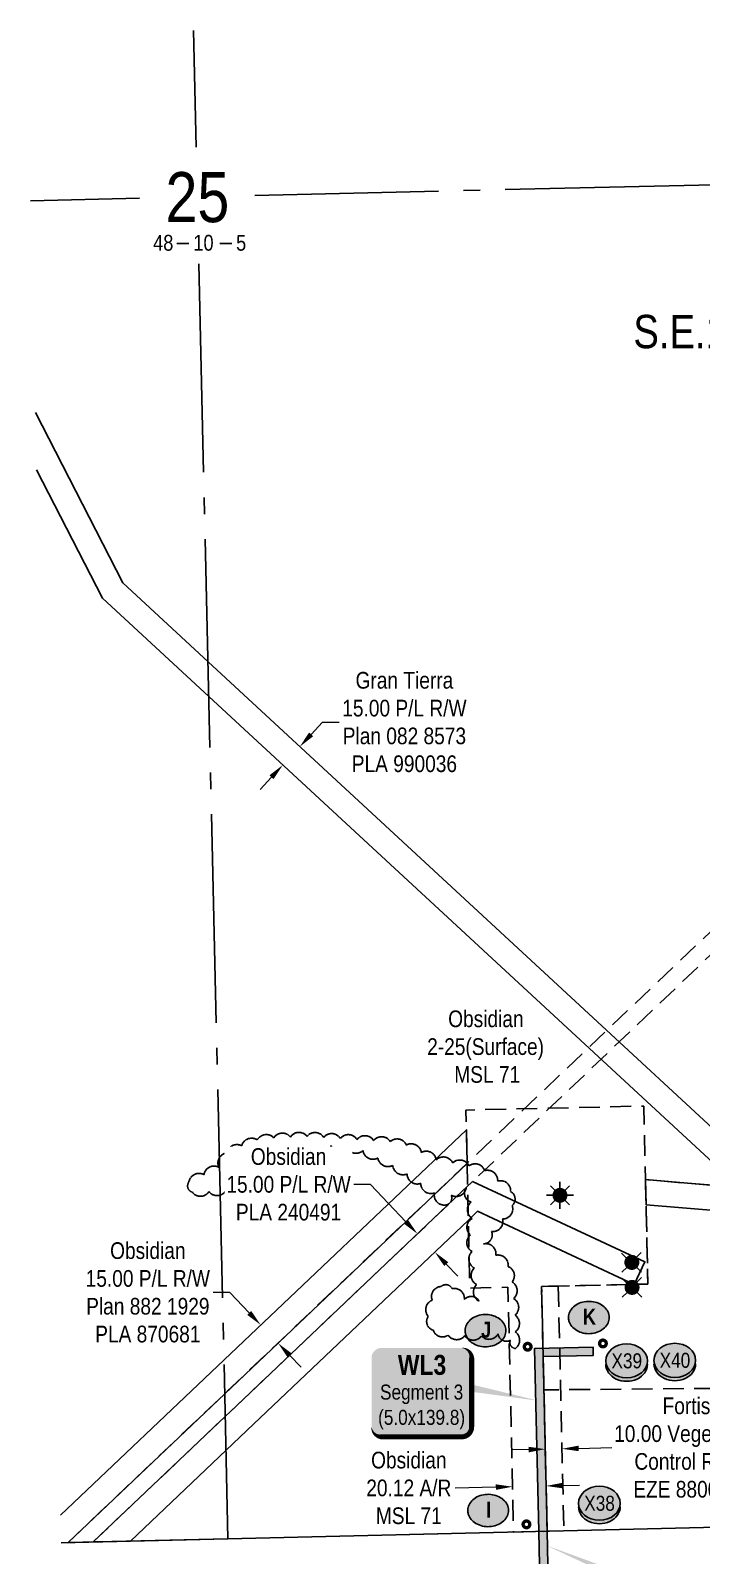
# Model space of a CAD drawing. Extents: x 610781 to 621788, y 5887608 to 5892675.
# Drawn here: x 611513 to 611915, y 5891740 to 5892654 of the extents above; entities that cross this region are included whole.
import ezdxf
from ezdxf.enums import TextEntityAlignment as Align

# ---------------------------------------------------------------- set-up
doc = ezdxf.new("R2010")
doc.units = 0
doc.header["$LTSCALE"] = 5
doc.header["$PDSIZE"] = -1.5
for name, pattern in [('0', [1, 1, 0]), ('foc-ACCESSROAD', [3.75, 2.5, -1.25]), ('foc-FLOWLINE', [3.75, 2.5, -1.25]), ('foc-QUARTERLINE', [33, 25, -3, 2, -3])]:
    doc.linetypes.add(name, pattern=pattern)
doc.layers.get('Defpoints').update_dxf_attribs({"color": 9})
for name, color, linetype in [('10', 1, 'Continuous'), ('9', 3, 'Continuous'), ('AS-TELUS', 224, 'foc-TEL'), ('C-FLOWLINE', 13, 'foc-FLOWLINE'), ('C-RW', 13, 'Continuous'), ('C-SYMBOL', 7, 'Continuous'), ('C-WS', 13, 'foc-ACCESSROAD'), ('C-WS-S', 13, 'Continuous'), ('CG-NOTES', 7, 'Continuous'), ('F-EZE', 190, 'foc-FLOWLINE'), ('F-RW', 190, 'Continuous'), ('L-MON', 1, 'Continuous'), ('L-SEC', 7, 'Continuous'), ('L-SECLBL', 7, 'Continuous'), ('L-SECQ', 8, 'foc-QUARTERLINE'), ('P-CROSSINGS', 250, 'Continuous'), ('P-TEMP-BLOCKS', 250, 'Continuous'), ('P-TEMP-H', 41, 'Continuous'), ('P-TEMP_WORKSPACE', 46, 'Continuous'), ('P-WORKAREA-COUNTY-H1', 71, 'Continuous'), ('P-WORKAREA-COUNTY1', 104, 'Continuous'), ('T-BUSH', 110, '0')]:
    doc.layers.add(name, color=color, linetype=linetype)
for name, color, linetype, lineweight in [('C-AR-T', 13, 'Continuous', 9), ('C-RW-T', 13, 'Continuous', 9), ('C-WS-T', 13, 'Continuous', 9), ('F-EZE-T', 190, 'Continuous', 9), ('F-RW-T', 190, 'Continuous', 9)]:
    doc.layers.add(name, color=color, linetype=linetype, lineweight=lineweight)
doc.styles.add('175L', font='ARIALN.TTF', dxfattribs={"height": 20})
doc.styles.add('80', font='ARIALN.TTF', dxfattribs={"height": 10})
doc.styles.add('80CG', font='ARIALN.TTF', dxfattribs={"height": 10})
doc.styles.add('80L', font='ARIALN.TTF', dxfattribs={"height": 10})
doc.styles.add('BOLD', font='ARIALNB.TTF')
doc.styles.add('Crossing', font='ARIALN.TTF', dxfattribs={"height": 10})
doc.styles.add('foc-LtypeFont', font='ARIALN.TTF', dxfattribs={"height": 7.35})
doc.styles.add('SIMPLEX', font='ARIALN.TTF')
doc.linetypes.add('foc-TEL', pattern='A,2,-1,["T",foc-LtypeFont,S=0.2,R=0,X=-0.425,Y=-0.75],-1.24,8', length=12.24)
doc.linetypes.add('foc-TEL-NOLINE', pattern='A,0,-2,["T",foc-LtypeFont,S=0.2,R=0,X=-0.425,Y=-0.75],-10.24', length=12.24)
doc.dimstyles.new('Compass 5 000', dxfattribs={"dimscale": 5, "dimtxt": 9, "dimasz": 2, "dimexe": 0.2, "dimexo": 0.0625, "dimgap": 0.5, "dimtad": 0, "dimtih": 1, "dimtoh": 1, "dimzin": 0, "dimdsep": 46, "dimtxsty": '80CG', "dimcen": 0.1, "dimse1": 1, "dimse2": 1, "dimclrd": 256, "dimclrt": 256, "dimaunit": 1, "dimadec": 4, "dimazin": 0, "dimtfac": 0.06, "dimtofl": 0, "dimtmove": 0, "dimatfit": 1, "dimfxl": 0.2, "dimtolj": 1, "dimtzin": 0, "dimlwd": -1, "dimarcsym": 0})

# ---------------------------------------------------------------- blocks, each defined once
blk = doc.blocks.new('*D81')
at = {"layer": 'Defpoints', "color": 0, "transparency": 16777216}
for p in [(611832.22, 5891694.46), (611825.32, 5891564.68), (611835.32, 5891564.92)]:
    blk.add_point(p, dxfattribs=at)
at = {"layer": 'F-EZE-T', "transparency": 16777216}
for p, q in [((611812.22, 5891693.98), (611802.22, 5891693.74)), ((611842.22, 5891694.69), (611852.22, 5891694.93))]:
    blk.add_line(p, q, dxfattribs=at)
for points in [[(611812.18, 5891695.64), (611812.26, 5891692.31), (611822.22, 5891694.22)], [(611842.18, 5891696.36), (611842.26, 5891693.03), (611832.22, 5891694.46)]]:
    blk.add_solid(points, dxfattribs=at)
at = {"layer": 'F-EZE-T', "transparency": 16777216, "insert": (611724.29, 5891693.74), "char_height": 10, "attachment_point": 5, "style": '80CG'}
blk.add_mtext('\\A1;Fortis\\P10.00 Vegetation Control R/W\\PEZE 880082', dxfattribs=at)
blk = doc.blocks.new('L-SECLBL')
at = {"layer": '9', "color": 7}
for p, q in [((-5.08, -27.83), (-12.29, -27.83)), ((20.7, -27.83), (13.5, -27.83))]:
    blk.add_line(p, q, dxfattribs=at)
at = {"layer": '10', "color": 2, "style": 'SIMPLEX'}
blk.add_attdef('SEC', text='', height=30, dxfattribs=at).set_placement((0, 0), align=Align.MIDDLE)
at = {"layer": '10', "color": 5, "style": '80L'}
blk.add_attdef('TWP', text='', height=9.5, dxfattribs=at).set_placement((-14.43, -27.37), align=Align.MIDDLE_RIGHT)
blk.add_attdef('RGE', text='', height=9.5, dxfattribs=at).set_placement((3.62, -27.37), align=Align.MIDDLE_CENTER)
blk.add_attdef('MER', text='', height=9.5, dxfattribs=at).set_placement((23.17, -27.37), align=Align.MIDDLE_LEFT)
blk = doc.blocks.new('*D174')
at = {"layer": 'C-AR-T', "transparency": 16777216}
for p, q in [((611791.5, 5891780.91), (611767.09, 5891780.35)), ((611831.62, 5891781.83), (611841.62, 5891782.06))]:
    blk.add_line(p, q, dxfattribs=at)
for points in [[(611791.46, 5891782.57), (611791.54, 5891779.24), (611801.5, 5891781.14)], [(611831.58, 5891783.49), (611831.66, 5891780.16), (611821.62, 5891781.6)]]:
    blk.add_solid(points, dxfattribs=at)
at = {"layer": 'Defpoints', "color": 0, "transparency": 16777216}
for p in [(611801.42, 5891784.75), (611821.54, 5891785.21), (611801.5, 5891781.14)]:
    blk.add_point(p, dxfattribs=at)
at = {"layer": 'C-AR-T', "transparency": 16777216, "insert": (611739.36, 5891780.35), "char_height": 10, "attachment_point": 5, "style": '80CG', "bg_fill": 3, "box_fill_scale": 1.1, "bg_fill_color": 256, "bg_fill_true_color": 13158600, "bg_fill_transparency": 0}
blk.add_mtext('\\A1;Obsidian\\P20.12 A/R\\PMSL 71', dxfattribs=at)
blk = doc.blocks.new('*D175')
at = {"layer": 'C-RW-T', "transparency": 16777216}
for p, q in [((611716.4, 5891962.31), (611706.4, 5891962.31)), ((611737.65, 5891939.95), (611716.4, 5891962.31)), ((611761.77, 5891914.58), (611768.66, 5891907.33))]:
    blk.add_line(p, q, dxfattribs=at)
for points in [[(611738.86, 5891941.1), (611736.44, 5891938.81), (611744.54, 5891932.71)], [(611762.98, 5891915.72), (611760.56, 5891913.43), (611754.88, 5891921.82)]]:
    blk.add_solid(points, dxfattribs=at)
at = {"layer": 'Defpoints', "color": 0, "transparency": 16777216}
for p in [(611744.54, 5891932.71), (611597.2, 5891792.66), (611607.54, 5891781.78)]:
    blk.add_point(p, dxfattribs=at)
at = {"layer": 'C-RW-T', "transparency": 16777216, "insert": (611667.31, 5891962.31), "char_height": 10, "attachment_point": 5, "style": '80CG', "bg_fill": 3, "box_fill_scale": 1.1, "bg_fill_color": 256, "bg_fill_true_color": 13158600, "bg_fill_transparency": 0}
blk.add_mtext('\\A1;Obsidian\\P15.00 P/L R/W\\PPLA 240491', dxfattribs=at)
blk = doc.blocks.new('*D177')
at = {"layer": 'C-RW-T', "transparency": 16777216}
for p, q in [((611632.09, 5891897.58), (611622.09, 5891897.58)), ((611643.77, 5891885.3), (611632.09, 5891897.58)), ((611667.89, 5891859.95), (611674.78, 5891852.7))]:
    blk.add_line(p, q, dxfattribs=at)
for points in [[(611644.97, 5891886.45), (611642.56, 5891884.15), (611650.66, 5891878.06)], [(611669.1, 5891861.1), (611666.68, 5891858.8), (611661, 5891867.19)]]:
    blk.add_solid(points, dxfattribs=at)
at = {"layer": 'Defpoints', "color": 0, "transparency": 16777216}
for p in [(611650.66, 5891878.06), (611598.04, 5891828), (611608.38, 5891817.13)]:
    blk.add_point(p, dxfattribs=at)
at = {"layer": 'C-RW-T', "transparency": 16777216, "insert": (611583, 5891897.58), "char_height": 10, "attachment_point": 5, "style": '80CG'}
blk.add_mtext('\\A1;Obsidian\\P15.00 P/L R/W\\PPlan 882 1929\\PPLA 870681', dxfattribs=at)
blk = doc.blocks.new('*D179')
at = {"layer": 'Defpoints', "color": 0, "transparency": 16777216}
for p in [(611820.82, 5891816.94), (611830.82, 5891817.17), (611831.12, 5891803.87)]:
    blk.add_point(p, dxfattribs=at)
at = {"layer": 'F-EZE-T', "transparency": 16777216}
for p, q in [((611811.12, 5891803.41), (611801.13, 5891803.18)), ((611841.12, 5891804.1), (611860.9, 5891804.55))]:
    blk.add_line(p, q, dxfattribs=at)
for points in [[(611811.08, 5891805.08), (611811.16, 5891801.74), (611821.12, 5891803.64)], [(611841.08, 5891805.76), (611841.16, 5891802.43), (611831.12, 5891803.87)]]:
    blk.add_solid(points, dxfattribs=at)
at = {"layer": 'F-EZE-T', "transparency": 16777216, "insert": (611905.7, 5891804.55), "char_height": 10, "attachment_point": 5, "style": '80CG', "bg_fill": 3, "box_fill_scale": 1.1, "bg_fill_color": 256, "bg_fill_true_color": 13158600, "bg_fill_transparency": 0}
blk.add_mtext('\\A1;Fortis\\P10.00 Vegetation\\PControl R/W\\PEZE 880081', dxfattribs=at)
blk = doc.blocks.new('*D183')
at = {"layer": 'Defpoints', "color": 0, "transparency": 16777216}
for p in [(611674.06, 5892224.74), (611674.48, 5892224.36), (611664.3, 5892213.35)]:
    blk.add_point(p, dxfattribs=at)
at = {"layer": 'F-RW-T', "transparency": 16777216}
for p, q in [((611680.85, 5892232.09), (611687.64, 5892239.43)), ((611687.64, 5892239.43), (611697.64, 5892239.43)), ((611657.09, 5892206.39), (611650.3, 5892199.05))]:
    blk.add_line(p, q, dxfattribs=at)
for points in [[(611679.62, 5892233.22), (611682.07, 5892230.96), (611674.06, 5892224.74)], [(611655.87, 5892207.53), (611658.31, 5892205.26), (611663.88, 5892213.74)]]:
    blk.add_solid(points, dxfattribs=at)
at = {"layer": 'F-RW-T', "transparency": 16777216, "insert": (611736.72, 5892239.43), "char_height": 10, "attachment_point": 5, "style": '80CG'}
blk.add_mtext('\\A1;Gran Tierra\\P15.00 P/L R/W\\PPlan 082 8573\\PPLA 990036', dxfattribs=at)
blk = doc.blocks.new('GAS')
h = blk.add_hatch(color=255)
h.dxf.hatch_style = 1
edge = h.paths.add_edge_path()
edge.add_arc((0, 0), 0.9, 0, 360)
for p, q in [((-0.81, 0), (-1.62, 0)), ((-0.57, 0.57), (-1.14, 1.14)), ((0, 0.81), (0, 1.62)), ((0.57, 0.57), (1.14, 1.14)), ((1.62, 0), (0.81, 0)), ((-0.57, -0.57), (-1.14, -1.14)), ((0, -0.81), (0, -1.62)), ((1.14, -1.14), (0.57, -0.57))]:
    blk.add_line(p, q)
blk.add_circle((0, 0), 0.8)
blk = doc.blocks.new('WC')
at = {"layer": 'L-MON'}
h = blk.add_hatch(color=255, dxfattribs=at)
h.dxf.hatch_style = 1
edge = h.paths.add_edge_path()
edge.add_arc((0, 0), 0.9, 0, 360)
at = {"layer": 'L-MON', "color": 240, "flags": 128}
for points in [[(-0.62, 0.5), (-1.23, 1.12)], [(0.52, 0.61), (1.13, 1.21)], [(-1.18, -1.18), (-0.56, -0.57)], [(1.16, -1.18), (0.56, -0.57)]]:
    blk.add_lwpolyline(points, dxfattribs=at)
at = {"layer": 'L-MON', "color": 240}
for radius in [0.8, 0.373]:
    blk.add_circle((0, 0), radius, dxfattribs=at)
blk = doc.blocks.new('AA')
at = {"const_width": 4}
blk.add_lwpolyline([(-1, 0, 1), (1, 0, 1)], format="xyb", close=True, dxfattribs=at)
blk.add_circle((0, 0), 2)
blk = doc.blocks.new('Route_Letters')
h = blk.add_hatch(color=255)
h.dxf.hatch_style = 1
edge = h.paths.add_edge_path()
edge.add_ellipse((-0.12, 0.46), major_axis=(-11.97, 0), ratio=0.789318, start_angle=0, end_angle=360)
at = {"color": 5}
blk.add_open_spline([(-12.34, 0.46), (-12.34, -0.25), (-12.24, -0.97), (-11.72, -2.79), (-11.14, -3.88), (-9.56, -5.81), (-8.54, -6.66), (-6.22, -8.02), (-4.9, -8.54), (-2.12, -9.17), (-0.66, -9.3), (2.22, -9.13), (3.64, -8.84), (6.27, -7.89), (7.48, -7.22), (9.54, -5.6), (10.38, -4.64), (11.6, -2.54), (11.97, -1.4), (12.18, 0.91), (12.02, 2.08), (11.2, 4.3), (10.54, 5.35), (8.8, 7.2), (7.72, 7.99), (5.29, 9.24), (3.93, 9.68), (1.11, 10.18), (-0.35, 10.23), (-3.22, 9.91), (-4.61, 9.55), (-7.16, 8.47), (-8.32, 7.75), (-10.24, 6.02), (-11, 5.02), (-12.05, 2.86), (-12.32, 1.7), (-12.34, 0.52), (-12.34, 0.49), (-12.34, 0.46)], degree=3, knots=[0, 0, 0, 0, 0.219529, 0.219529, 0.575727, 0.575727, 0.931924, 0.931924, 1.288121, 1.288121, 1.644318, 1.644318, 2.000515, 2.000515, 2.356712, 2.356712, 2.712909, 2.712909, 3.069107, 3.069107, 3.425304, 3.425304, 3.781501, 3.781501, 4.137698, 4.137698, 4.493895, 4.493895, 4.850092, 4.850092, 5.20629, 5.20629, 5.562487, 5.562487, 5.918684, 5.918684, 6.274881, 6.274881, 6.283185, 6.283185, 6.283185, 6.283185], dxfattribs=at)
at = {"color": 14, "style": 'BOLD'}
blk.add_attdef('A', text='', height=9.5, dxfattribs=at).set_placement((0.22, 0.98), align=Align.MIDDLE)
blk = doc.blocks.new('xing2')
h = blk.add_hatch(color=50)
h.dxf.hatch_style = 1
edge = h.paths.add_edge_path()
edge.add_ellipse((0, 0), major_axis=(-12.5, 0), ratio=0.816297, start_angle=0, end_angle=360)
h = blk.add_hatch(color=250)
h.dxf.hatch_style = 1
edge = h.paths.add_edge_path()
edge.add_ellipse((0, -2.05), major_axis=(-12.5, 0), ratio=0.816297, start_angle=0, end_angle=180)
edge.add_line((12.5, -2.05), (12.5, 0))
edge.add_ellipse((0, 0), major_axis=(-12.5, 0), ratio=0.816297, start_angle=0, end_angle=180, ccw=False)
edge.add_line((-12.5, 0), (-12.5, -2.05))
at = {"color": 250}
blk.add_ellipse((0, 0), major_axis=(-12.5, 0), ratio=0.816297, dxfattribs=at)
blk.add_ellipse((0, -2.05), major_axis=(-12.5, 0), ratio=0.816297, start_param=0, end_param=3.141593, dxfattribs=at)
at = {"color": 250, "style": 'Crossing'}
blk.add_attdef('CROSSING', text='', height=9, dxfattribs=at).set_placement((0.09, 0.02), align=Align.MIDDLE_CENTER)
at = {"color": 250, "style": 'Crossing', "flags": 1}
for tag, p in [('OWNER', (0.09, -12.49)), ('DESCRIPTION', (0.09, -25.77)), ('LOCATION', (0.09, -39.3)), ('DWG_REF', (0.09, -52.84))]:
    blk.add_attdef(tag, text='', height=9, dxfattribs=at).set_placement(p, align=Align.MIDDLE_CENTER)
blk = doc.blocks.new('*U199')
h = blk.add_hatch(color=191)
edge = h.paths.add_edge_path()
edge.add_line((-24, -34.83), (24, -34.83))
edge.add_arc((24, -28.83), 6, 270, 360)
edge.add_line((30, -28.83), (30, 12.5))
edge.add_arc((24, 12.5), 6, 0, 90)
edge.add_line((24, 18.5), (-24, 18.5))
edge.add_arc((-24, 12.5), 6, 90, 180)
edge.add_line((-30, 12.5), (-30, -28.83))
edge.add_arc((-24, -28.83), 6, 180, 270)
at = {"color": 250, "flags": 128}
blk.add_lwpolyline([(-24, -34.83, 3, 3, 0), (24, -34.83, 3, 3, 0.414214), (30, -28.83, 3, 3, 0), (30, 12.5, 3, 0, 0.414214), (24, 18.5, 0, 0, 0), (-24, 18.5, 0, 0, 0.414214), (-30, 12.5, 0, 0, 0), (-30, -28.83, 0, 3, 0.414214)], format="xyseb", close=True, dxfattribs=at)
at = {"flags": 128}
blk.add_lwpolyline([(70.51, -13.25, 0, 7.5, 0), (0, 0, 0, 0, 0)], format="xyseb", dxfattribs=at)
at = {"color": 250}
for tag, p, height, style in [('TEMP_AREA_W1_001', (-9.21, 2.24), 12, 'BOLD'), ('ENTER_TEXT_001', (-30.66, -12.47), 9, '80')]:
    blk.add_attdef(tag, p, '', height=height, dxfattribs=dict(at, style=style))
blk = doc.blocks.new('*U200')
h = blk.add_hatch(color=71)
edge = h.paths.add_edge_path()
edge.add_line((-24, -32.69), (24, -32.69))
edge.add_arc((24, -26.69), 6, 270, 360)
edge.add_line((30, -26.69), (30, 12.5))
edge.add_arc((24, 12.5), 6, 0, 90)
edge.add_line((24, 18.5), (-24, 18.5))
edge.add_arc((-24, 12.5), 6, 90, 180)
edge.add_line((-30, 12.5), (-30, -26.69))
edge.add_arc((-24, -26.69), 6, 180, 270)
at = {"flags": 128}
blk.add_lwpolyline([(-80.71, 33.5, 0, 7.5, 0), (0, 0, 0, 0, 0)], format="xyseb", dxfattribs=at)
at = {"color": 250, "flags": 128}
blk.add_lwpolyline([(-24, -32.69, 3, 3, 0), (24, -32.69, 3, 3, 0.414214), (30, -26.69, 3, 3, 0), (30, 12.5, 3, 0, 0.414214), (24, 18.5, 0, 0, 0), (-24, 18.5, 0, 0, 0.414214), (-30, 12.5, 0, 0, 0), (-30, -26.69, 0, 3, 0.414214)], format="xyseb", close=True, dxfattribs=at)
at = {"color": 250}
for tag, p, height, style in [('TEMP_AREA_W1_001', (-9.21, 2.24), 12, 'BOLD'), ('ENTER_TEXT_001', (-30.66, -12.47), 9, '80')]:
    blk.add_attdef(tag, p, '', height=height, dxfattribs=dict(at, style=style))

msp = doc.modelspace()

# ---------------------------------------------------------------- hatches: boundary and pattern name
at = {"layer": 'P-TEMP-H'}
h = msp.add_hatch(color=256, dxfattribs=at)
h.dxf.hatch_style = 1
h.paths.add_polyline_path([(611822.247, 5891754.433), (611817.25, 5891754.314), (611814.737, 5891864.059), (611849.726, 5891864.861), (611849.84, 5891859.864), (611819.848, 5891859.177)])
at = {"layer": 'P-WORKAREA-COUNTY-H1'}
h = msp.add_hatch(color=256, dxfattribs=at)
h.dxf.hatch_style = 1
h.paths.add_polyline_path([(611817.25, 5891754.314), (611822.247, 5891754.433), (611822.594, 5891734.327), (611817.597, 5891734.208)])

# ---------------------------------------------------------------- linework, layer by layer
at = {"layer": 'AS-TELUS', "linetype": 'foc-TEL-NOLINE', "flags": 128}
msp.add_lwpolyline([(611535.218, 5891747.652), (611631.027, 5891749.879), (612435.45, 5891769.036), (612455.61, 5891769.537), (613259.843, 5891789.559), (613359.695, 5891791.906)], dxfattribs=at)
at = {"layer": 'C-FLOWLINE', "flags": 128}
msp.add_lwpolyline([(611550.143, 5891747.945), (611550.207, 5891748.012), (611774.59, 5891961.265), (612160.477, 5892328.798), (612160.163, 5892342.381), (611774.295, 5891975.055), (611535.137, 5891747.586)], dxfattribs=at)
at = {"layer": 'C-RW'}
msp.add_lwpolyline([(611530.708, 5891764.031), (611628.642, 5891857.131), (611773.835, 5891995.116), (611774.299, 5891974.874), (611629.105, 5891836.89), (611535.218, 5891747.652), (611531.084, 5891747.553)], dxfattribs=at)
for points in [[(612148.131, 5891942.734), (612382.197, 5891923.05), (612431.944, 5891924.324), (612432.288, 5891909.338), (612381.762, 5891908.044), (612134.797, 5891928.812), (612115.564, 5891930.43), (612096.332, 5891932.045), (612074.78, 5891933.859), (612055.55, 5891935.477), (611976.052, 5891942.161), (611951.73, 5891944.207), (611881.517, 5891950.111), (611881.172, 5891965.186), (611933.826, 5891960.757), (611958.148, 5891958.712), (612068.883, 5891949.399), (612088.113, 5891947.782), (612109.666, 5891945.967), (612128.899, 5891944.352), (612148.131, 5891942.734)], [(611777.596, 5891964.122), (611880.776, 5891915.94), (611874.364, 5891902.404), (611780.528, 5891946.204), (611775.024, 5891940.973), (611646.381, 5891818.721), (611629.878, 5891803.032), (611572.571, 5891748.548), (611550.207, 5891748.012), (611629.415, 5891823.3), (611636.041, 5891829.6), (611774.59, 5891961.265), (611777.596, 5891964.122)]]:
    msp.add_lwpolyline(points, close=True, dxfattribs=at)
at = {"layer": 'C-WS', "flags": 128}
for points in [[(611881.172, 5891965.186), (611881.517, 5891950.111), (611882.605, 5891902.608), (611828.889, 5891901.377), (611818.887, 5891901.148), (611822.247, 5891754.433), (611802.122, 5891753.954), (611798.762, 5891900.688), (611775.895, 5891900.164), (611774.299, 5891974.875), (611773.835, 5891995.116), (611773.451, 5892006.875), (611880.162, 5892009.319), (611881.172, 5891965.186)], [(611928.455, 5891946.164), (611929.381, 5891840.134), (611830.312, 5891839.27), (611820.306, 5891839.182), (611818.887, 5891901.148), (611828.889, 5891901.377), (611874.352, 5891902.417), (611882.605, 5891902.608), (611881.517, 5891950.111), (611881.172, 5891965.186), (611928.324, 5891961.22), (611928.455, 5891946.164)]]:
    msp.add_lwpolyline(points, close=True, dxfattribs=at)
at = {"layer": 'F-EZE', "flags": 128}
msp.add_lwpolyline([(611828.889, 5891901.377), (611832.25, 5891754.671), (611822.247, 5891754.433), (611818.887, 5891901.148), (611828.889, 5891901.377)], close=True, dxfattribs=at)
at = {"layer": 'F-RW'}
msp.add_lwpolyline([(611515.617, 5892424.979), (611567.997, 5892322.857), (611619.084, 5892275.599), (611947.882, 5891971.438), (611961.988, 5891958.389), (611979.878, 5891941.839), (612023.237, 5891901.73), (612034.256, 5891891.537), (612046.597, 5891880.121), (612057.605, 5891869.937), (612047.233, 5891859.107), (612036.224, 5891869.29), (612023.884, 5891880.706), (612012.865, 5891890.898), (611955.59, 5891943.882), (611937.7, 5891960.432), (611619.56, 5892254.733), (611555.867, 5892313.653), (611516.402, 5892390.595)], dxfattribs=at)
at = {"layer": 'L-SEC'}
msp.add_lwpolyline([(611531.086, 5891747.489), (611631.005, 5891749.879), (612435.423, 5891769.036)], dxfattribs=at)
at = {"layer": 'L-SECQ'}
for p, q in [((611610.349, 5892653.987), (611611.947, 5892584.106)), ((612416.99, 5892573.225), (611647.204, 5892555.11)), ((611577.995, 5892553.481), (611512.718, 5892551.945)), ((611613.547, 5892514.124), (611631.027, 5891749.879))]:
    msp.add_line(p, q, dxfattribs=at)
at = {"layer": 'P-TEMP_WORKSPACE', "flags": 128}
msp.add_lwpolyline([(611822.247, 5891754.433), (611817.25, 5891754.314), (611814.737, 5891864.059), (611849.726, 5891864.861), (611849.84, 5891859.864), (611819.848, 5891859.177)], close=True, dxfattribs=at)
at = {"layer": 'P-WORKAREA-COUNTY1', "flags": 128}
msp.add_lwpolyline([(611817.25, 5891754.314), (611822.247, 5891754.433), (611822.594, 5891734.327), (611817.597, 5891734.208)], close=True, dxfattribs=at)
at = {"layer": 'T-BUSH', "flags": 128}
msp.add_lwpolyline([(611803.185, 5891863.983, 0.5205671), (611803.108, 5891873.979, 0.5205671), (611803.012, 5891883.974, 0.5205671), (611802.12, 5891893.93, 0.5205671), (611801.229, 5891903.886, 0.5205671), (611798.816, 5891913.097, 0.5205671), (611791.492, 5891919.9, 0.5205671), (611784.169, 5891926.704, 0.5205671), (611788.968, 5891934.115, 0.5205671), (611795.573, 5891941.618, 0.5205671), (611801.282, 5891949.615, 0.5205671), (611800.375, 5891958.042, 0.5205671), (611792.593, 5891964.316, 0.5205671), (611784.811, 5891970.59, 0.5205671), (611775.426, 5891973.379, 0.5205671), (611765.598, 5891975.205, 0.5205671), (611755.784, 5891977.075, 0.5205671), (611746.823, 5891981.503, 0.5205671), (611737.861, 5891985.931, 0.5205671), (611728.267, 5891987.995, 0.5205671), (611718.291, 5891988.626, 0.5205671), (611708.315, 5891989.257, 0.5205671), (611698.339, 5891989.888, 0.5205671), (611688.363, 5891990.519, 0.5205671), (611678.387, 5891991.15, 0.5205671), (611668.402, 5891990.708, 0.5205671), (611658.417, 5891990.236, 0.5205671), (611648.595, 5891988.975, 0.5205671), (611639.241, 5891985.45, 0.5205671), (611630.497, 5891981.217, 0.5205671), (611625.583, 5891972.534, 0.5205671), (611616.59, 5891968.169, 0.5205671), (611607.598, 5891963.803, 0.5205671), (611609.676, 5891957.631, 0.5205671), (611619.665, 5891958.012, 0.5205671), (611629.653, 5891958.394, 0.5205671), (611639.642, 5891958.776, 0.5205671), (611648.867, 5891962.509, 0.5205671), (611658.033, 5891966.497, 0.5205671), (611667.485, 5891969.735, 0.5205671), (611676.652, 5891973.482, 0.5205671), (611684.608, 5891979.534, 0.5205671), (611692.563, 5891985.587, 0.5205671), (611702.118, 5891984.714, 0.5205671), (611711.864, 5891982.59, 0.5205671), (611720.826, 5891978.163, 0.5205671), (611729.788, 5891973.736, 0.5205671), (611738.349, 5891968.628, 0.5205671), (611746.553, 5891962.918, 0.5205671), (611754.758, 5891957.208, 0.5205671), (611761.339, 5891949.992, 0.5205671), (611764.744, 5891955.881, 0.5205671), (611773.738, 5891960.244, 0.5205671), (611776.693, 5891951.78, 0.5205671), (611777.333, 5891941.959, 0.5205671), (611776.209, 5891932.026, 0.5205671), (611777.253, 5891922.122, 0.5205671), (611778.632, 5891912.221, 0.5205671), (611780.011, 5891902.32, 0.5205671), (611781.39, 5891892.42, 0.5205671), (611772.631, 5891893.372, 0.5205671), (611765.338, 5891899.772, 0.5205671), (611758.834, 5891901.168, 0.5205671), (611753.385, 5891892.952, 0.5205671), (611751.011, 5891883.242, 0.5205671), (611754.094, 5891874.894, 0.5205671), (611762.908, 5891872.035, 0.5205671), (611772.898, 5891871.682, 0.5205671), (611782.882, 5891871.463, 0.5205671), (611792.798, 5891872.726, 0.5205671), (611800.241, 5891868.904, 0.5205671)], format="xyb", close=True, dxfattribs=at)

# ---------------------------------------------------------------- block references
at = {"layer": 'C-WS-S', "xscale": 4.998057249999973, "yscale": 4.998057249999973, "zscale": 4.998057249999973}
msp.add_blockref('GAS', (611829.927, 5891955.796), dxfattribs=at)
at = {"layer": 'CG-NOTES', "color": 1, "xscale": 0.999609, "yscale": 0.999609, "zscale": 0.999609}
for p, values in [((611847.346, 5891882.085), {'A': 'K'}), ((611785.425, 5891874.216), {'A': 'J'}), ((611786.988, 5891766.419), {'A': 'I'})]:
    msp.add_blockref('Route_Letters', p, dxfattribs=at).add_auto_attribs(values)
for p in [(611810.563, 5891865.049), (611855.653, 5891866.998), (611809.849, 5891758.553)]:
    msp.add_blockref('AA', p, dxfattribs=at)
at = {"layer": 'L-MON', "color": 1, "xscale": 4.998057249999973, "yscale": 4.998057249999973, "zscale": 4.998057249999973}
for p in [(611872.978, 5891915.567), (611873.126, 5891900.582)]:
    msp.add_blockref('WC', p, dxfattribs=at)
at = {"layer": 'L-SECLBL', "color": 1, "xscale": 0.9996114500000037, "yscale": 0.9996114500000037, "zscale": 0.9996114500000037}
msp.add_blockref('L-SECLBL', (611612.721, 5892554.115), dxfattribs=at).add_auto_attribs({'SEC': '25', 'TWP': '48', 'RGE': '10', 'MER': '5'})
at = {"layer": 'P-TEMP-BLOCKS', "color": 3}
ref = msp.add_blockref('*U199', (611747.028, 5891845.836), dxfattribs=dict(at, xscale=0.999609, yscale=0.999609, zscale=0.999609))
ref.add_attrib('TEMP_AREA_W1_001', 'WL3', (611732.794, 5891848.181), dxfattribs={"layer": '0', "color": 250, "height": 11.9953, "style": 'BOLD'})
ref.add_attrib('ENTER_TEXT_001', 'Segment 3', (611722.115, 5891833.364), dxfattribs={"layer": '0', "color": 250, "height": 8.9965, "style": '80'})
ref.add_attrib('ENTER_TEXT_002', '(5.0x139.8)', (611720.962, 5891818.217), dxfattribs={"layer": '0', "color": 250, "height": 8.99648, "style": '80'})
at = {"layer": 'P-TEMP-BLOCKS'}
ref = msp.add_blockref('*U200', (611901.943, 5891712.639), dxfattribs=dict(at, xscale=0.9992391446700019, yscale=0.9992391446700019, zscale=0.9992391446700019))
ref.add_attrib('TEMP_AREA_W1_001', 'WL2', (611887.768, 5891714.882), dxfattribs={"layer": '0', "color": 250, "height": 11.9909, "style": 'BOLD'})
ref.add_attrib('ENTER_TEXT_001', 'Segment 2', (611877.068, 5891700.173), dxfattribs={"layer": '0', "color": 250, "height": 8.9932, "style": '80'})
ref.add_attrib('ENTER_TEXT_002', '(5.0x20.1)', (611878.752, 5891685.031), dxfattribs={"layer": '0', "color": 250, "height": 8.9932, "style": '80'})

# ---------------------------------------------------------------- texts
at = {"layer": 'C-SYMBOL', "color": 3, "style": '175L'}
msp.add_text('S.E.1/4 Sec. 25-48-10-W.5M.', height=19.99223, dxfattribs=at).set_placement((612023.455, 5892457.553), align=Align.BOTTOM_CENTER)
at = {"layer": 'C-WS-T', "insert": (611750.147, 5892066.593), "char_height": 9.99611, "attachment_point": 1, "style": '80L'}
msp.add_mtext_dynamic_manual_height_columns('\\pi12.797;Obsidian\\P\\pi0.21022;2-25(Surface)\\P\\pi16.459;MSL 71', width=69.41136, gutter_width=49.981, heights=[0], dxfattribs=at)

# ---------------------------------------------------------------- dimensions: what is measured, and where the dimension line sits
at = {"layer": 'F-RW-T'}
dim = msp.add_aligned_dim(p1=(611664.299, 5892213.347), p2=(611674.479, 5892224.355), distance=0.574, text='Gran Tierra\\P15.00 P/L R/W\\PPlan 082 8573\\PPLA 990036', dimstyle='Compass 5 000', dxfattribs=at)
dim.commit()
dim.dimension.update_dxf_attribs({"geometry": '*D183', "text_midpoint": (611736.722, 5892239.429)})

# ---------------------------------------------------------------- next in the draw order: dimensions: what is measured, and where the dimension line sits
at = {"layer": 'C-AR-T'}
dim = msp.add_linear_dim(base=(611801.499, 5891781.136), p1=(611821.542, 5891785.208), p2=(611801.417, 5891784.748), angle=181.311825, text='Obsidian\\P20.12 A/R\\PMSL 71', dimstyle='Compass 5 000', override={"dimtfill": 1}, dxfattribs=at)
dim.commit()
dim.dimension.update_dxf_attribs({"geometry": '*D174', "text_midpoint": (611739.358, 5891780.349), "dimtype": 161})

# ---------------------------------------------------------------- next in the draw order: dimensions: what is measured, and where the dimension line sits
at = {"layer": 'C-RW-T'}
dim = msp.add_linear_dim(base=(611744.537, 5891932.705), p1=(611607.54, 5891781.776), p2=(611597.197, 5891792.658), angle=133.546492, text='Obsidian\\P15.00 P/L R/W\\PPLA 240491', dimstyle='Compass 5 000', override={"dimtfill": 1}, dxfattribs=at)
dim.commit()
dim.dimension.update_dxf_attribs({"geometry": '*D175', "text_midpoint": (611667.31, 5891962.312), "dimtype": 161})
at = {"layer": 'F-EZE-T'}
dim = msp.add_linear_dim(base=(611832.221, 5891694.455), p1=(611825.32, 5891564.684), p2=(611835.323, 5891564.924), angle=1.371648, text='Fortis\\P10.00 Vegetation Control R/W\\PEZE 880082', dimstyle='Compass 5 000', dxfattribs=at)
dim.commit()
dim.dimension.update_dxf_attribs({"geometry": '*D81', "text_midpoint": (611724.291, 5891693.737), "dimtype": 161})

# ---------------------------------------------------------------- next in the draw order: dimensions: what is measured, and where the dimension line sits
at = {"layer": 'C-RW-T'}
dim = msp.add_linear_dim(base=(611650.659, 5891878.059), p1=(611608.378, 5891817.135), p2=(611598.042, 5891827.999), angle=133.573123, text='Obsidian\\P15.00 P/L R/W\\PPlan 882 1929\\PPLA 870681', dimstyle='Compass 5 000', dxfattribs=at)
dim.commit()
dim.dimension.update_dxf_attribs({"geometry": '*D177', "text_midpoint": (611583.001, 5891897.58), "dimtype": 161})
at = {"layer": 'F-EZE-T'}
dim = msp.add_linear_dim(base=(611831.123, 5891803.869), p1=(611820.815, 5891816.94), p2=(611830.818, 5891817.169), angle=1.312017, text='Fortis\\P10.00 Vegetation\\PControl R/W\\PEZE 880081', dimstyle='Compass 5 000', override={"dimtfill": 1}, dxfattribs=at)
dim.commit()
dim.dimension.update_dxf_attribs({"geometry": '*D179', "text_midpoint": (611905.702, 5891804.551), "dimtype": 161})

# ---------------------------------------------------------------- next in the draw order: block references
at = {"layer": 'P-CROSSINGS', "xscale": 0.999609, "yscale": 0.999609, "zscale": 0.999609}
for p, values in [((611869.863, 5891856.569), {'CROSSING': 'X39'}), ((611898.719, 5891856.881), {'CROSSING': 'X40'}), ((611853.539, 5891771.192), {'CROSSING': 'X38'})]:
    msp.add_blockref('xing2', p, dxfattribs=at).add_auto_attribs(values)

doc.saveas('drawing.dxf')
